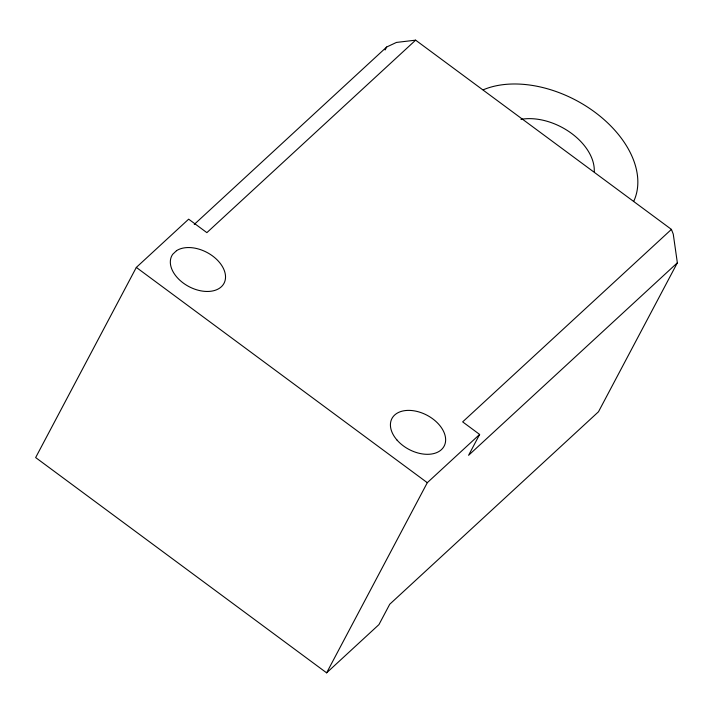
<?xml version="1.0" encoding="UTF-8"?>
<svg xmlns="http://www.w3.org/2000/svg" width="713" height="713" viewBox="0 0 713 713"><rect width="100%" height="100%" fill="white"/><g stroke="black" fill="none" stroke-linecap="round" stroke-linejoin="round"><path stroke-width="1.07" d="M415.634 40.16L206.877 232.643L188.66 219.167L136.326 267.411L35.65 457.568L326.625 672.84L378.951 624.597L389.726 604.25L598.492 411.766L677.35 262.821L673.259 234.122L671.423 229.399L415.634 40.16L396.428 42.432L386.651 47.022L194.257 224.417M385.091 49.963L386.651 47.022M326.625 672.84L427.301 482.692L479.635 434.44L462.657 421.882L671.423 229.399M479.635 434.44L468.584 455.304L677.35 262.821M136.326 267.411L427.301 482.692M483.2 89.82A98.385 64.42 27.9 0 1 594.749 112.084A98.385 64.42 27.9 0 1 633.768 201.218M520.953 119.347A51.817 33.93 27.9 0 1 570.516 132.654A51.817 33.93 27.9 0 1 594.25 171.619M176.503 250.691L172.724 254.274A29.518 19.322 27.9 0 0 198.374 290.28A29.518 19.322 27.9 0 0 222.759 267.188A29.518 19.322 27.9 0 0 176.503 250.691M397.016 440.073A29.518 19.322 27.9 0 0 444.047 446.293A29.518 19.322 27.9 0 0 413.032 410.679A29.518 19.322 27.9 0 0 397.016 440.073"/></g></svg>
